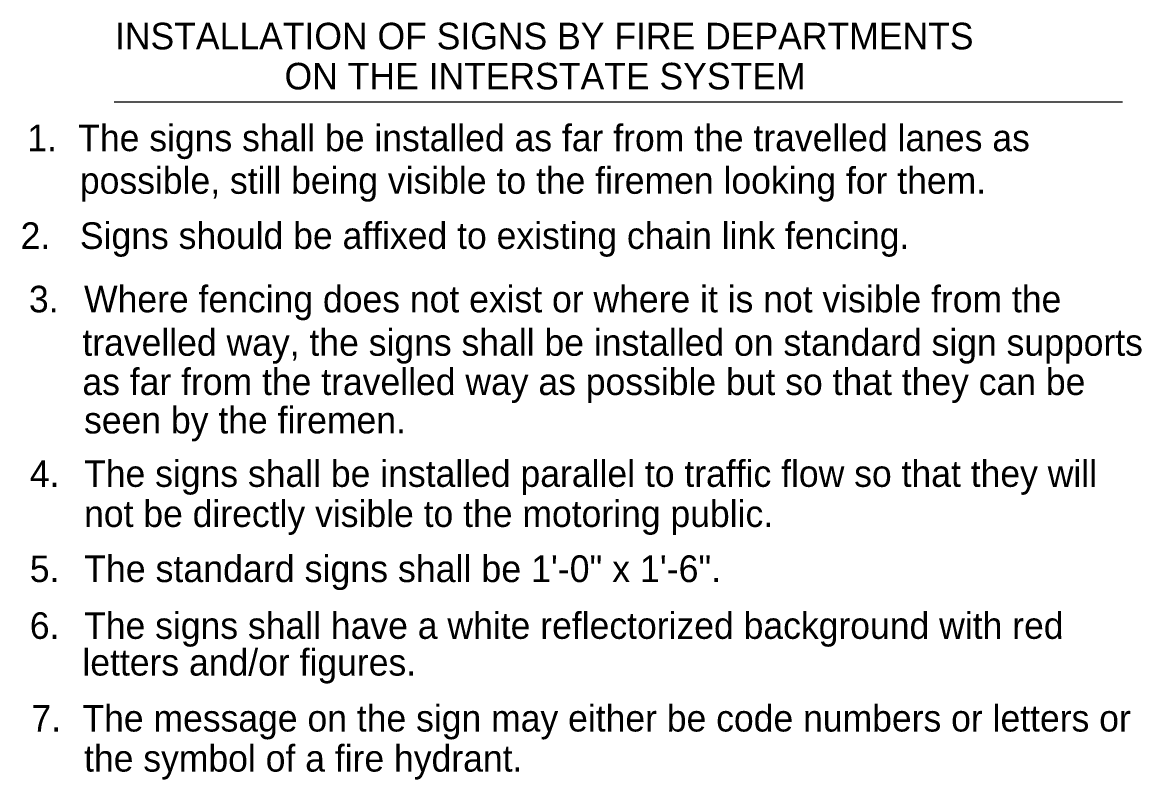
# Model space of a CAD drawing. Extents: x 499999.87 to 500002.82, y 499999.96 to 500001.79.
# Drawn here: x 500001.962 to 500002.4016, y 500000.4627 to 500000.7603 of the extents above; entities that cross this region are included whole.
import ezdxf

# ---------------------------------------------------------------- set-up
doc = ezdxf.new("R2010")
doc.units = 0
doc.layers.add('2', color=7, linetype='Continuous')
doc.layers.add('60', color=7, linetype='Continuous')

msp = doc.modelspace()

# ---------------------------------------------------------------- linework, layer by layer
at = {"layer": '60'}
msp.add_line((500001.99803, 500000.729), (500002.39403, 500000.729), dxfattribs=at)

# ---------------------------------------------------------------- texts
at = {"layer": '2'}
for s, height, p in [('INSTALLATION OF SIGNS BY FIRE DEPARTMENTS', 0.0104331, (500001.99836, 500000.74967)), ('ON THE INTERSTATE SYSTEM', 0.0104331, (500002.06496, 500000.73392)), ('1.', 0.010435, (500001.96391, 500000.70965)), ('The signs shall be installed as far from the travelled lanes as', 0.0104331, (500001.98392, 500000.70965)), ('possible, still being visible to the firemen looking for them.', 0.0104331, (500001.98458, 500000.69291)), ('2.', 0.010435, (500001.96129, 500000.67126)), ('Signs should be affixed to existing chain link fencing.', 0.010435, (500001.98458, 500000.67126)), ('3.', 0.010435, (500001.96457, 500000.64633)), ('Where fencing does not exist or where it is not visible from the ', 0.0104331, (500001.98622, 500000.64633)), ('travelled way, the signs shall be installed on standard sign supports', 0.010435, (500001.98556, 500000.62927)), ('as far from the travelled way as possible but so that they can be', 0.0104331, (500001.98556, 500000.61385)), ('seen by the firemen.', 0.0104331, (500001.98622, 500000.59875)), ('4.', 0.010435, (500001.9649, 500000.57776)), ('The signs shall be installed parallel to traffic flow so that they will', 0.010435, (500001.98622, 500000.57776)), ('not be directly visible to the motoring public.', 0.0104331, (500001.98622, 500000.56201)), ('The standard signs shall be 1\'-0" x 1\'-6".', 0.010498, (500001.98622, 500000.54035)), ('5.', 0.010435, (500001.9649, 500000.54035)), ('The signs shall have a white reflectorized background with red', 0.010435, (500001.98622, 500000.51804)), ('6.', 0.010435, (500001.9649, 500000.51804)), ('letters and/or figures.', 0.010435, (500001.98556, 500000.50361)), ('7.', 0.010435, (500001.96555, 500000.48163)), ('The message on the sign may either be code numbers or letters or', 0.0104331, (500001.98556, 500000.48163)), ('the symbol of a fire hydrant.', 0.0104331, (500001.98622, 500000.46588))]:
    msp.add_text(s, height=height, dxfattribs=at).set_placement(p)

doc.saveas('drawing.dxf')
